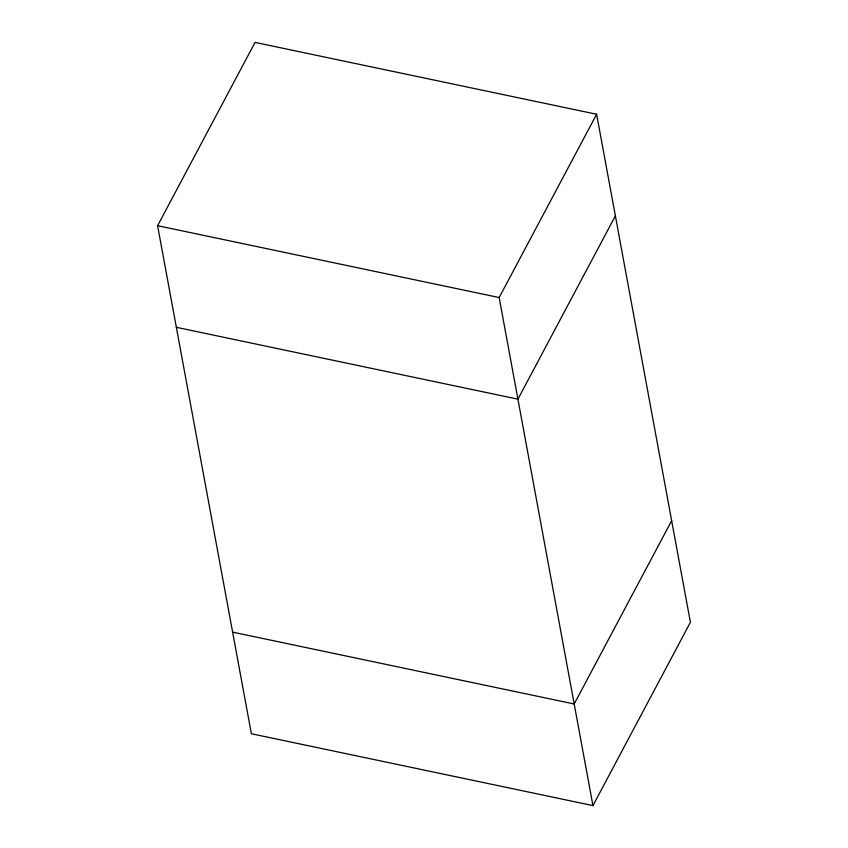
<?xml version="1.0" encoding="UTF-8"?>
<svg xmlns="http://www.w3.org/2000/svg" width="848" height="848" viewBox="0 0 848 848"><rect width="100%" height="100%" fill="white"/><g stroke="black" fill="none" stroke-linecap="round" stroke-linejoin="round"><path stroke-width="1.27" d="M157.59 225.695L255.047 42.4L596.621 114.257L690.41 622.305L592.953 805.6L251.379 733.743L157.59 225.695L499.165 297.553L592.953 805.6M499.165 297.553L596.621 114.257M615.383 215.869L517.916 399.164L176.342 327.307M671.658 520.693L574.191 703.988L232.617 632.131"/></g></svg>
